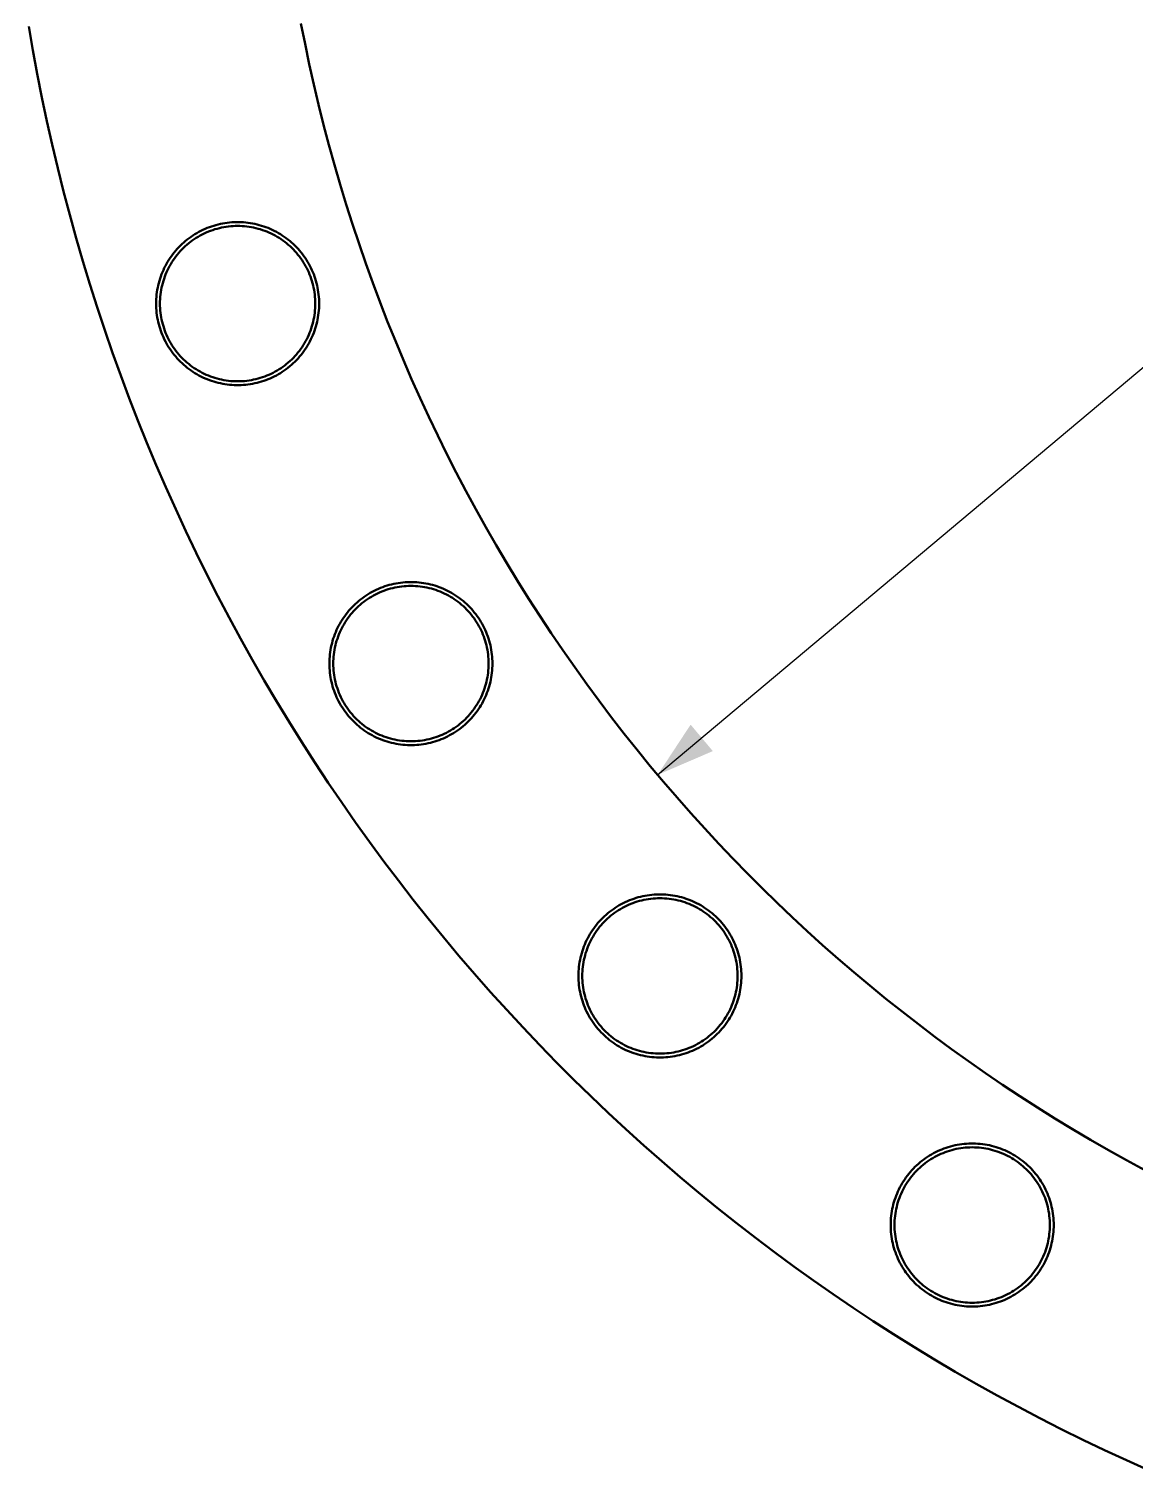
# Model space of a CAD drawing. Header units: millimetres. Extents: x 0 to 841, y 0 to 594.
# Drawn here: x 405.3 to 463, y 331.4 to 406.6 of the extents above; entities that cross this region are included whole.
import ezdxf

# ---------------------------------------------------------------- set-up
doc = ezdxf.new("R2010")
doc.units = ezdxf.units.MM
doc.layers.add('COTA', color=7, linetype='CONTINUOUS', lineweight=25)
doc.layers.add('VIS', color=7, linetype='CONTINUOUS', lineweight=50)

msp = doc.modelspace()

# ---------------------------------------------------------------- linework, layer by layer
at = {"layer": 'COTA'}
msp.add_line((438.061, 367.67), (589.738, 494.941), dxfattribs=at)
msp.add_solid([(438.061, 367.67), (440.938, 368.908), (439.78, 370.287)], dxfattribs=at)
at = {"layer": 'VIS'}
for points in [[(463.65, 331.425), (462.503, 331.939), (461.363, 332.467), (460.229, 333.009), (459.102, 333.565), (457.983, 334.136), (456.87, 334.72), (455.765, 335.319), (454.668, 335.931), (453.578, 336.557), (452.497, 337.197), (451.423, 337.85), (450.358, 338.516), (449.301, 339.196), (448.253, 339.89), (447.214, 340.596), (446.183, 341.315), (445.162, 342.048), (444.15, 342.793), (443.148, 343.55), (442.155, 344.32), (441.172, 345.103), (440.198, 345.898), (439.235, 346.705), (438.282, 347.524), (437.339, 348.355), (436.407, 349.198), (435.486, 350.052), (434.575, 350.918), (433.676, 351.796), (432.787, 352.684), (431.91, 353.584), (431.044, 354.495), (430.189, 355.416), (429.347, 356.348), (428.516, 357.291), (427.696, 358.244), (426.889, 359.207), (426.094, 360.18), (425.312, 361.163), (424.542, 362.156), (423.784, 363.159), (423.039, 364.171), (422.307, 365.192), (421.587, 366.222), (420.881, 367.262), (420.188, 368.31), (419.508, 369.367), (418.841, 370.432), (418.188, 371.505), (417.548, 372.587), (416.922, 373.677), (416.31, 374.774), (415.712, 375.879), (415.127, 376.991), (414.557, 378.111), (414, 379.238), (413.458, 380.371), (412.93, 381.512), (412.417, 382.659), (411.917, 383.812), (411.433, 384.971), (410.963, 386.137), (410.508, 387.308), (410.067, 388.485), (409.642, 389.667), (409.231, 390.855), (408.835, 392.048), (408.454, 393.245), (408.089, 394.447), (407.738, 395.654), (407.403, 396.865), (407.082, 398.08), (406.778, 399.299), (406.488, 400.522), (406.214, 401.749), (405.955, 402.978), (405.712, 404.211), (405.484, 405.447), (405.272, 406.686)], [(463.46, 347.072), (462.51, 347.587), (461.566, 348.113), (460.629, 348.652), (459.699, 349.202), (458.776, 349.764), (457.86, 350.337), (456.951, 350.922), (456.049, 351.518), (455.156, 352.125), (454.269, 352.744), (453.391, 353.374), (452.521, 354.014), (451.659, 354.666), (450.805, 355.328), (449.959, 356.001), (449.122, 356.685), (448.294, 357.379), (447.474, 358.084), (446.664, 358.798), (445.862, 359.523), (445.07, 360.258), (444.286, 361.003), (443.513, 361.757), (442.749, 362.521), (441.994, 363.295), (441.249, 364.078), (440.515, 364.871), (439.79, 365.672), (439.075, 366.483), (438.371, 367.302), (437.677, 368.131), (436.993, 368.968), (436.32, 369.813), (435.658, 370.667), (435.006, 371.529), (434.365, 372.4), (433.736, 373.278), (433.117, 374.164), (432.509, 375.058), (431.913, 375.959), (431.328, 376.868), (430.755, 377.784), (430.193, 378.707), (429.643, 379.638), (429.105, 380.575), (428.578, 381.518), (428.064, 382.469), (427.561, 383.425), (427.07, 384.388), (426.592, 385.357), (426.126, 386.332), (425.672, 387.313), (425.23, 388.299), (424.801, 389.291), (424.384, 390.288), (423.98, 391.291), (423.588, 392.298), (423.21, 393.31), (422.843, 394.327), (422.49, 395.348), (422.15, 396.374), (421.822, 397.404), (421.508, 398.438), (421.206, 399.475), (420.918, 400.517), (420.643, 401.562), (420.38, 402.61), (420.131, 403.662), (419.896, 404.717), (419.673, 405.774), (419.464, 406.834)], [(463.46, 347.072), (462.51, 347.587), (461.566, 348.113), (460.629, 348.652), (459.699, 349.202), (458.776, 349.764), (457.86, 350.337), (456.951, 350.922), (456.049, 351.518), (455.156, 352.125), (454.269, 352.744), (453.391, 353.374), (452.521, 354.014), (451.659, 354.666), (450.805, 355.328), (449.959, 356.001), (449.122, 356.685), (448.294, 357.379), (447.474, 358.084), (446.664, 358.798), (445.862, 359.523), (445.07, 360.258), (444.286, 361.003), (443.513, 361.757), (442.749, 362.521), (441.994, 363.295), (441.249, 364.078), (440.515, 364.871), (439.79, 365.672), (439.075, 366.483), (438.371, 367.302), (437.677, 368.131), (436.993, 368.968), (436.32, 369.813), (435.658, 370.667), (435.006, 371.529), (434.365, 372.4), (433.736, 373.278), (433.117, 374.164), (432.509, 375.058), (431.913, 375.959), (431.328, 376.868), (430.755, 377.784), (430.193, 378.707), (429.643, 379.638), (429.105, 380.575), (428.578, 381.518), (428.064, 382.469), (427.561, 383.425), (427.07, 384.388), (426.592, 385.357), (426.126, 386.332), (425.672, 387.313), (425.23, 388.299), (424.801, 389.291), (424.384, 390.288), (423.98, 391.291), (423.588, 392.298), (423.21, 393.31), (422.843, 394.327), (422.49, 395.348), (422.15, 396.374), (421.822, 397.404), (421.508, 398.438), (421.206, 399.475), (420.918, 400.517), (420.643, 401.562), (420.38, 402.61), (420.131, 403.662), (419.896, 404.717), (419.673, 405.774), (419.464, 406.834)], [(420.41, 392.233), (420.408, 392.354), (420.403, 392.474), (420.394, 392.594), (420.382, 392.713), (420.367, 392.833), (420.348, 392.952), (420.326, 393.07), (420.301, 393.187), (420.272, 393.304), (420.24, 393.42), (420.205, 393.535), (420.167, 393.649), (420.125, 393.762), (420.08, 393.874), (420.032, 393.984), (419.981, 394.093), (419.927, 394.2), (419.87, 394.306), (419.81, 394.41), (419.747, 394.513), (419.681, 394.613), (419.612, 394.712), (419.54, 394.809), (419.466, 394.903), (419.389, 394.996), (419.31, 395.086), (419.228, 395.174), (419.143, 395.26), (419.057, 395.343), (418.967, 395.424), (418.876, 395.502), (418.782, 395.577), (418.687, 395.65), (418.589, 395.72), (418.489, 395.788), (418.388, 395.852), (418.285, 395.914), (418.18, 395.973), (418.073, 396.028), (417.965, 396.081), (417.855, 396.13), (417.744, 396.177), (417.632, 396.22), (417.519, 396.26), (417.404, 396.297), (417.289, 396.331), (417.172, 396.361), (417.055, 396.388), (416.937, 396.412), (416.818, 396.432), (416.699, 396.449), (416.58, 396.462), (416.46, 396.473), (416.34, 396.479), (416.22, 396.483), (416.099, 396.483), (415.979, 396.479), (415.859, 396.473), (415.739, 396.462), (415.62, 396.449), (415.501, 396.432), (415.382, 396.412), (415.264, 396.388), (415.147, 396.361), (415.031, 396.331), (414.915, 396.297), (414.801, 396.26), (414.687, 396.22), (414.575, 396.177), (414.464, 396.13), (414.354, 396.081), (414.246, 396.028), (414.14, 395.973), (414.035, 395.914), (413.931, 395.852), (413.83, 395.788), (413.73, 395.72), (413.632, 395.65), (413.537, 395.577), (413.443, 395.502), (413.352, 395.424), (413.263, 395.343), (413.176, 395.26), (413.091, 395.174), (413.009, 395.086), (412.93, 394.996), (412.853, 394.903), (412.779, 394.809), (412.707, 394.712), (412.638, 394.613), (412.572, 394.513), (412.509, 394.41), (412.449, 394.306), (412.392, 394.2), (412.338, 394.093), (412.287, 393.984), (412.239, 393.874), (412.194, 393.762), (412.152, 393.649), (412.114, 393.535), (412.079, 393.42), (412.047, 393.304), (412.018, 393.187), (411.993, 393.07), (411.971, 392.952), (411.952, 392.833), (411.937, 392.713), (411.925, 392.594), (411.916, 392.474), (411.911, 392.354), (411.91, 392.233), (411.911, 392.113), (411.916, 391.993), (411.925, 391.873), (411.937, 391.753), (411.952, 391.634), (411.971, 391.515), (411.993, 391.397), (412.018, 391.279), (412.047, 391.162), (412.079, 391.046), (412.114, 390.931), (412.152, 390.817), (412.194, 390.705), (412.239, 390.593), (412.287, 390.483), (412.338, 390.374), (412.392, 390.266), (412.449, 390.161), (412.509, 390.056), (412.572, 389.954), (412.638, 389.853), (412.707, 389.755), (412.779, 389.658), (412.853, 389.563), (412.93, 389.471), (413.009, 389.381), (413.091, 389.293), (413.176, 389.207), (413.263, 389.124), (413.352, 389.043), (413.443, 388.965), (413.537, 388.889), (413.632, 388.816), (413.73, 388.746), (413.83, 388.679), (413.931, 388.614), (414.035, 388.553), (414.14, 388.494), (414.246, 388.438), (414.354, 388.386), (414.464, 388.336), (414.575, 388.29), (414.687, 388.247), (414.801, 388.206), (414.915, 388.17), (415.031, 388.136), (415.147, 388.106), (415.264, 388.079), (415.382, 388.055), (415.501, 388.035), (415.62, 388.018), (415.739, 388.004), (415.859, 387.994), (415.979, 387.987), (416.099, 387.984), (416.22, 387.984), (416.34, 387.987), (416.46, 387.994), (416.58, 388.004), (416.699, 388.018), (416.818, 388.035), (416.937, 388.055), (417.055, 388.079), (417.172, 388.106), (417.289, 388.136), (417.404, 388.17), (417.519, 388.206), (417.632, 388.247), (417.744, 388.29), (417.855, 388.336), (417.965, 388.386), (418.073, 388.438), (418.18, 388.494), (418.285, 388.553), (418.388, 388.614), (418.489, 388.679), (418.589, 388.746), (418.687, 388.816), (418.782, 388.889), (418.876, 388.965), (418.967, 389.043), (419.057, 389.124), (419.143, 389.207), (419.228, 389.293), (419.31, 389.381), (419.389, 389.471), (419.466, 389.563), (419.54, 389.658), (419.612, 389.755), (419.681, 389.853), (419.747, 389.954), (419.81, 390.056), (419.87, 390.161), (419.927, 390.266), (419.981, 390.374), (420.032, 390.483), (420.08, 390.593), (420.125, 390.705), (420.167, 390.817), (420.205, 390.931), (420.24, 391.046), (420.272, 391.162), (420.301, 391.279), (420.326, 391.397), (420.348, 391.515), (420.367, 391.634), (420.382, 391.753), (420.394, 391.873), (420.403, 391.993), (420.408, 392.113), (420.41, 392.233)], [(420.21, 392.233), (420.208, 392.113), (420.202, 391.993), (420.194, 391.874), (420.181, 391.754), (420.165, 391.635), (420.146, 391.517), (420.123, 391.399), (420.096, 391.282), (420.066, 391.166), (420.033, 391.05), (419.996, 390.936), (419.956, 390.823), (419.913, 390.711), (419.866, 390.601), (419.816, 390.492), (419.763, 390.384), (419.706, 390.278), (419.647, 390.174), (419.584, 390.071), (419.519, 389.971), (419.45, 389.872), (419.379, 389.776), (419.304, 389.681), (419.227, 389.589), (419.148, 389.5), (419.065, 389.412), (418.981, 389.327), (418.893, 389.245), (418.803, 389.165), (418.711, 389.088), (418.617, 389.014), (418.521, 388.943), (418.422, 388.874), (418.322, 388.809), (418.219, 388.746), (418.115, 388.687), (418.009, 388.63), (417.901, 388.577), (417.792, 388.527), (417.682, 388.48), (417.57, 388.437), (417.457, 388.397), (417.342, 388.36), (417.227, 388.327), (417.111, 388.297), (416.994, 388.27), (416.876, 388.247), (416.757, 388.228), (416.639, 388.212), (416.519, 388.199), (416.399, 388.19), (416.28, 388.185), (416.16, 388.183), (416.04, 388.185), (415.92, 388.19), (415.8, 388.199), (415.681, 388.212), (415.562, 388.228), (415.443, 388.247), (415.325, 388.27), (415.208, 388.297), (415.092, 388.327), (414.977, 388.36), (414.862, 388.397), (414.749, 388.437), (414.637, 388.48), (414.527, 388.527), (414.418, 388.577), (414.31, 388.63), (414.204, 388.687), (414.1, 388.746), (413.998, 388.809), (413.897, 388.874), (413.798, 388.943), (413.702, 389.014), (413.608, 389.088), (413.516, 389.165), (413.426, 389.245), (413.338, 389.327), (413.254, 389.412), (413.171, 389.5), (413.092, 389.589), (413.015, 389.681), (412.94, 389.776), (412.869, 389.872), (412.8, 389.971), (412.735, 390.071), (412.672, 390.174), (412.613, 390.278), (412.556, 390.384), (412.503, 390.492), (412.453, 390.601), (412.406, 390.711), (412.363, 390.823), (412.323, 390.936), (412.286, 391.05), (412.253, 391.166), (412.223, 391.282), (412.196, 391.399), (412.173, 391.517), (412.154, 391.635), (412.138, 391.754), (412.126, 391.874), (412.117, 391.993), (412.111, 392.113), (412.11, 392.233), (412.111, 392.353), (412.117, 392.473), (412.126, 392.593), (412.138, 392.712), (412.154, 392.831), (412.173, 392.95), (412.196, 393.068), (412.223, 393.185), (412.253, 393.301), (412.286, 393.416), (412.323, 393.53), (412.363, 393.644), (412.406, 393.755), (412.453, 393.866), (412.503, 393.975), (412.556, 394.083), (412.613, 394.189), (412.672, 394.293), (412.735, 394.395), (412.8, 394.496), (412.869, 394.594), (412.94, 394.691), (413.015, 394.785), (413.092, 394.877), (413.171, 394.967), (413.254, 395.054), (413.338, 395.139), (413.426, 395.222), (413.516, 395.301), (413.608, 395.378), (413.702, 395.452), (413.798, 395.524), (413.897, 395.592), (413.998, 395.658), (414.1, 395.721), (414.204, 395.78), (414.31, 395.836), (414.418, 395.89), (414.527, 395.94), (414.637, 395.986), (414.749, 396.03), (414.862, 396.07), (414.977, 396.107), (415.092, 396.14), (415.208, 396.17), (415.325, 396.196), (415.443, 396.219), (415.562, 396.239), (415.681, 396.255), (415.8, 396.267), (415.92, 396.276), (416.04, 396.282), (416.16, 396.283), (416.28, 396.282), (416.399, 396.276), (416.519, 396.267), (416.639, 396.255), (416.757, 396.239), (416.876, 396.219), (416.994, 396.196), (417.111, 396.17), (417.227, 396.14), (417.342, 396.107), (417.457, 396.07), (417.57, 396.03), (417.682, 395.986), (417.792, 395.94), (417.901, 395.89), (418.009, 395.836), (418.115, 395.78), (418.219, 395.721), (418.322, 395.658), (418.422, 395.592), (418.521, 395.524), (418.617, 395.452), (418.711, 395.378), (418.803, 395.301), (418.893, 395.222), (418.981, 395.139), (419.065, 395.054), (419.148, 394.967), (419.227, 394.877), (419.304, 394.785), (419.379, 394.691), (419.45, 394.594), (419.519, 394.496), (419.584, 394.395), (419.647, 394.293), (419.706, 394.189), (419.763, 394.083), (419.816, 393.975), (419.866, 393.866), (419.913, 393.755), (419.956, 393.644), (419.996, 393.53), (420.033, 393.416), (420.066, 393.301), (420.096, 393.185), (420.123, 393.068), (420.146, 392.95), (420.165, 392.831), (420.181, 392.712), (420.194, 392.593), (420.202, 392.473), (420.208, 392.353), (420.21, 392.233)], [(429.445, 373.47), (429.444, 373.591), (429.439, 373.711), (429.43, 373.831), (429.418, 373.95), (429.403, 374.07), (429.384, 374.189), (429.362, 374.307), (429.337, 374.424), (429.308, 374.541), (429.276, 374.657), (429.241, 374.772), (429.203, 374.886), (429.161, 374.999), (429.116, 375.111), (429.068, 375.221), (429.017, 375.33), (428.963, 375.437), (428.906, 375.543), (428.845, 375.647), (428.782, 375.75), (428.716, 375.85), (428.648, 375.949), (428.576, 376.046), (428.502, 376.14), (428.425, 376.233), (428.346, 376.323), (428.264, 376.411), (428.179, 376.497), (428.092, 376.58), (428.003, 376.661), (427.912, 376.739), (427.818, 376.814), (427.723, 376.887), (427.625, 376.957), (427.525, 377.025), (427.424, 377.089), (427.32, 377.151), (427.215, 377.21), (427.109, 377.265), (427.001, 377.318), (426.891, 377.367), (426.78, 377.414), (426.668, 377.457), (426.554, 377.497), (426.44, 377.534), (426.324, 377.568), (426.208, 377.598), (426.091, 377.625), (425.973, 377.649), (425.854, 377.669), (425.735, 377.686), (425.616, 377.699), (425.496, 377.71), (425.376, 377.716), (425.255, 377.72), (425.135, 377.72), (425.015, 377.716), (424.895, 377.71), (424.775, 377.699), (424.656, 377.686), (424.536, 377.669), (424.418, 377.649), (424.3, 377.625), (424.183, 377.598), (424.066, 377.568), (423.951, 377.534), (423.836, 377.497), (423.723, 377.457), (423.611, 377.414), (423.5, 377.367), (423.39, 377.318), (423.282, 377.265), (423.175, 377.21), (423.07, 377.151), (422.967, 377.089), (422.866, 377.025), (422.766, 376.957), (422.668, 376.887), (422.572, 376.814), (422.479, 376.739), (422.387, 376.661), (422.298, 376.58), (422.211, 376.497), (422.127, 376.411), (422.045, 376.323), (421.966, 376.233), (421.889, 376.14), (421.814, 376.046), (421.743, 375.949), (421.674, 375.85), (421.608, 375.75), (421.545, 375.647), (421.485, 375.543), (421.428, 375.437), (421.374, 375.33), (421.323, 375.221), (421.275, 375.111), (421.23, 374.999), (421.188, 374.886), (421.15, 374.772), (421.114, 374.657), (421.082, 374.541), (421.054, 374.424), (421.028, 374.307), (421.006, 374.189), (420.988, 374.07), (420.973, 373.95), (420.961, 373.831), (420.952, 373.711), (420.947, 373.591), (420.945, 373.47), (420.947, 373.35), (420.952, 373.23), (420.961, 373.11), (420.973, 372.99), (420.988, 372.871), (421.006, 372.752), (421.028, 372.634), (421.054, 372.516), (421.082, 372.399), (421.114, 372.283), (421.15, 372.168), (421.188, 372.054), (421.23, 371.942), (421.275, 371.83), (421.323, 371.72), (421.374, 371.611), (421.428, 371.503), (421.485, 371.398), (421.545, 371.293), (421.608, 371.191), (421.674, 371.09), (421.743, 370.992), (421.814, 370.895), (421.889, 370.8), (421.966, 370.708), (422.045, 370.618), (422.127, 370.53), (422.211, 370.444), (422.298, 370.361), (422.387, 370.28), (422.479, 370.202), (422.572, 370.126), (422.668, 370.053), (422.766, 369.983), (422.866, 369.916), (422.967, 369.851), (423.07, 369.79), (423.175, 369.731), (423.282, 369.675), (423.39, 369.623), (423.5, 369.573), (423.611, 369.527), (423.723, 369.483), (423.836, 369.443), (423.951, 369.407), (424.066, 369.373), (424.183, 369.343), (424.3, 369.316), (424.418, 369.292), (424.536, 369.272), (424.656, 369.255), (424.775, 369.241), (424.895, 369.231), (425.015, 369.224), (425.135, 369.221), (425.255, 369.221), (425.376, 369.224), (425.496, 369.231), (425.616, 369.241), (425.735, 369.255), (425.854, 369.272), (425.973, 369.292), (426.091, 369.316), (426.208, 369.343), (426.324, 369.373), (426.44, 369.407), (426.554, 369.443), (426.668, 369.483), (426.78, 369.527), (426.891, 369.573), (427.001, 369.623), (427.109, 369.675), (427.215, 369.731), (427.32, 369.79), (427.424, 369.851), (427.525, 369.916), (427.625, 369.983), (427.723, 370.053), (427.818, 370.126), (427.912, 370.202), (428.003, 370.28), (428.092, 370.361), (428.179, 370.444), (428.264, 370.53), (428.346, 370.618), (428.425, 370.708), (428.502, 370.8), (428.576, 370.895), (428.648, 370.992), (428.716, 371.09), (428.782, 371.191), (428.845, 371.293), (428.906, 371.398), (428.963, 371.503), (429.017, 371.611), (429.068, 371.72), (429.116, 371.83), (429.161, 371.942), (429.203, 372.054), (429.241, 372.168), (429.276, 372.283), (429.308, 372.399), (429.337, 372.516), (429.362, 372.634), (429.384, 372.752), (429.403, 372.871), (429.418, 372.99), (429.43, 373.11), (429.439, 373.23), (429.444, 373.35), (429.445, 373.47)], [(429.245, 373.47), (429.244, 373.35), (429.238, 373.23), (429.229, 373.111), (429.217, 372.991), (429.201, 372.872), (429.181, 372.754), (429.158, 372.636), (429.132, 372.519), (429.102, 372.403), (429.069, 372.287), (429.032, 372.173), (428.992, 372.06), (428.948, 371.948), (428.902, 371.838), (428.852, 371.728), (428.798, 371.621), (428.742, 371.515), (428.683, 371.411), (428.62, 371.308), (428.554, 371.208), (428.486, 371.109), (428.414, 371.013), (428.34, 370.918), (428.263, 370.826), (428.184, 370.737), (428.101, 370.649), (428.016, 370.564), (427.929, 370.482), (427.839, 370.402), (427.747, 370.325), (427.653, 370.251), (427.556, 370.18), (427.458, 370.111), (427.357, 370.046), (427.255, 369.983), (427.151, 369.924), (427.045, 369.867), (426.937, 369.814), (426.828, 369.764), (426.717, 369.717), (426.606, 369.674), (426.492, 369.634), (426.378, 369.597), (426.263, 369.563), (426.147, 369.534), (426.03, 369.507), (425.912, 369.484), (425.793, 369.465), (425.674, 369.449), (425.555, 369.436), (425.435, 369.427), (425.315, 369.422), (425.195, 369.42), (425.075, 369.422), (424.955, 369.427), (424.836, 369.436), (424.716, 369.449), (424.597, 369.465), (424.479, 369.484), (424.361, 369.507), (424.244, 369.534), (424.128, 369.563), (424.013, 369.597), (423.898, 369.634), (423.785, 369.674), (423.673, 369.717), (423.563, 369.764), (423.454, 369.814), (423.346, 369.867), (423.24, 369.924), (423.136, 369.983), (423.033, 370.046), (422.933, 370.111), (422.834, 370.18), (422.738, 370.251), (422.643, 370.325), (422.551, 370.402), (422.462, 370.482), (422.374, 370.564), (422.289, 370.649), (422.207, 370.737), (422.127, 370.826), (422.05, 370.918), (421.976, 371.013), (421.905, 371.109), (421.836, 371.208), (421.771, 371.308), (421.708, 371.411), (421.649, 371.515), (421.592, 371.621), (421.539, 371.728), (421.489, 371.838), (421.442, 371.948), (421.399, 372.06), (421.359, 372.173), (421.322, 372.287), (421.289, 372.403), (421.259, 372.519), (421.232, 372.636), (421.209, 372.754), (421.19, 372.872), (421.174, 372.991), (421.161, 373.111), (421.152, 373.23), (421.147, 373.35), (421.145, 373.47), (421.147, 373.59), (421.152, 373.71), (421.161, 373.83), (421.174, 373.949), (421.19, 374.068), (421.209, 374.187), (421.232, 374.304), (421.259, 374.422), (421.289, 374.538), (421.322, 374.653), (421.359, 374.767), (421.399, 374.88), (421.442, 374.992), (421.489, 375.103), (421.539, 375.212), (421.592, 375.32), (421.649, 375.426), (421.708, 375.53), (421.771, 375.632), (421.836, 375.733), (421.905, 375.831), (421.976, 375.928), (422.05, 376.022), (422.127, 376.114), (422.207, 376.204), (422.289, 376.291), (422.374, 376.376), (422.462, 376.458), (422.551, 376.538), (422.643, 376.615), (422.738, 376.689), (422.834, 376.761), (422.933, 376.829), (423.033, 376.895), (423.136, 376.957), (423.24, 377.017), (423.346, 377.073), (423.454, 377.127), (423.563, 377.177), (423.673, 377.223), (423.785, 377.267), (423.898, 377.307), (424.013, 377.344), (424.128, 377.377), (424.244, 377.407), (424.361, 377.433), (424.479, 377.456), (424.597, 377.476), (424.716, 377.492), (424.836, 377.504), (424.955, 377.513), (425.075, 377.518), (425.195, 377.52), (425.315, 377.518), (425.435, 377.513), (425.555, 377.504), (425.674, 377.492), (425.793, 377.476), (425.912, 377.456), (426.03, 377.433), (426.147, 377.407), (426.263, 377.377), (426.378, 377.344), (426.492, 377.307), (426.606, 377.267), (426.717, 377.223), (426.828, 377.177), (426.937, 377.127), (427.045, 377.073), (427.151, 377.017), (427.255, 376.957), (427.357, 376.895), (427.458, 376.829), (427.556, 376.761), (427.653, 376.689), (427.747, 376.615), (427.839, 376.538), (427.929, 376.458), (428.016, 376.376), (428.101, 376.291), (428.184, 376.204), (428.263, 376.114), (428.34, 376.022), (428.414, 375.928), (428.486, 375.831), (428.554, 375.733), (428.62, 375.632), (428.683, 375.53), (428.742, 375.426), (428.798, 375.32), (428.852, 375.212), (428.902, 375.103), (428.948, 374.992), (428.992, 374.88), (429.032, 374.767), (429.069, 374.653), (429.102, 374.538), (429.132, 374.422), (429.158, 374.304), (429.181, 374.187), (429.201, 374.068), (429.217, 373.949), (429.229, 373.83), (429.238, 373.71), (429.244, 373.59), (429.245, 373.47)], [(442.43, 357.188), (442.428, 357.309), (442.423, 357.429), (442.414, 357.549), (442.403, 357.668), (442.387, 357.788), (442.369, 357.907), (442.347, 358.025), (442.321, 358.142), (442.293, 358.259), (442.261, 358.375), (442.225, 358.49), (442.187, 358.604), (442.145, 358.717), (442.1, 358.829), (442.052, 358.939), (442.001, 359.048), (441.947, 359.155), (441.89, 359.261), (441.83, 359.365), (441.767, 359.468), (441.701, 359.568), (441.632, 359.667), (441.561, 359.764), (441.486, 359.858), (441.41, 359.951), (441.33, 360.041), (441.248, 360.129), (441.164, 360.215), (441.077, 360.298), (440.988, 360.379), (440.896, 360.457), (440.803, 360.532), (440.707, 360.605), (440.609, 360.675), (440.51, 360.743), (440.408, 360.807), (440.305, 360.869), (440.2, 360.928), (440.093, 360.983), (439.985, 361.036), (439.875, 361.085), (439.764, 361.132), (439.652, 361.175), (439.539, 361.215), (439.424, 361.252), (439.309, 361.286), (439.192, 361.316), (439.075, 361.343), (438.957, 361.367), (438.839, 361.387), (438.72, 361.404), (438.6, 361.417), (438.48, 361.428), (438.36, 361.434), (438.24, 361.438), (438.12, 361.438), (437.999, 361.434), (437.879, 361.428), (437.759, 361.417), (437.64, 361.404), (437.521, 361.387), (437.402, 361.367), (437.284, 361.343), (437.167, 361.316), (437.051, 361.286), (436.935, 361.252), (436.821, 361.215), (436.707, 361.175), (436.595, 361.132), (436.484, 361.085), (436.375, 361.036), (436.266, 360.983), (436.16, 360.928), (436.055, 360.869), (435.951, 360.807), (435.85, 360.743), (435.75, 360.675), (435.653, 360.605), (435.557, 360.532), (435.463, 360.457), (435.372, 360.379), (435.283, 360.298), (435.196, 360.215), (435.111, 360.129), (435.029, 360.041), (434.95, 359.951), (434.873, 359.858), (434.799, 359.764), (434.727, 359.667), (434.659, 359.568), (434.593, 359.468), (434.53, 359.365), (434.469, 359.261), (434.412, 359.155), (434.358, 359.048), (434.307, 358.939), (434.259, 358.829), (434.214, 358.717), (434.173, 358.604), (434.134, 358.49), (434.099, 358.375), (434.067, 358.259), (434.038, 358.142), (434.013, 358.025), (433.991, 357.907), (433.972, 357.788), (433.957, 357.668), (433.945, 357.549), (433.937, 357.429), (433.931, 357.309), (433.93, 357.188), (433.931, 357.068), (433.937, 356.948), (433.945, 356.828), (433.957, 356.708), (433.972, 356.589), (433.991, 356.47), (434.013, 356.352), (434.038, 356.234), (434.067, 356.117), (434.099, 356.001), (434.134, 355.886), (434.173, 355.772), (434.214, 355.66), (434.259, 355.548), (434.307, 355.438), (434.358, 355.329), (434.412, 355.221), (434.469, 355.116), (434.53, 355.011), (434.593, 354.909), (434.659, 354.808), (434.727, 354.71), (434.799, 354.613), (434.873, 354.518), (434.95, 354.426), (435.029, 354.336), (435.111, 354.248), (435.196, 354.162), (435.283, 354.079), (435.372, 353.998), (435.463, 353.92), (435.557, 353.844), (435.653, 353.771), (435.75, 353.701), (435.85, 353.634), (435.951, 353.569), (436.055, 353.508), (436.16, 353.449), (436.266, 353.393), (436.375, 353.341), (436.484, 353.291), (436.595, 353.245), (436.707, 353.202), (436.821, 353.161), (436.935, 353.125), (437.051, 353.091), (437.167, 353.061), (437.284, 353.034), (437.402, 353.01), (437.521, 352.99), (437.64, 352.973), (437.759, 352.959), (437.879, 352.949), (437.999, 352.942), (438.12, 352.939), (438.24, 352.939), (438.36, 352.942), (438.48, 352.949), (438.6, 352.959), (438.72, 352.973), (438.839, 352.99), (438.957, 353.01), (439.075, 353.034), (439.192, 353.061), (439.309, 353.091), (439.424, 353.125), (439.539, 353.161), (439.652, 353.202), (439.764, 353.245), (439.875, 353.291), (439.985, 353.341), (440.093, 353.393), (440.2, 353.449), (440.305, 353.508), (440.408, 353.569), (440.51, 353.634), (440.609, 353.701), (440.707, 353.771), (440.803, 353.844), (440.896, 353.92), (440.988, 353.998), (441.077, 354.079), (441.164, 354.162), (441.248, 354.248), (441.33, 354.336), (441.41, 354.426), (441.486, 354.518), (441.561, 354.613), (441.632, 354.71), (441.701, 354.808), (441.767, 354.909), (441.83, 355.011), (441.89, 355.116), (441.947, 355.221), (442.001, 355.329), (442.052, 355.438), (442.1, 355.548), (442.145, 355.66), (442.187, 355.772), (442.225, 355.886), (442.261, 356.001), (442.293, 356.117), (442.321, 356.234), (442.347, 356.352), (442.369, 356.47), (442.387, 356.589), (442.403, 356.708), (442.414, 356.828), (442.423, 356.948), (442.428, 357.068), (442.43, 357.188)], [(442.23, 357.188), (442.228, 357.068), (442.223, 356.948), (442.214, 356.829), (442.201, 356.709), (442.185, 356.59), (442.166, 356.472), (442.143, 356.354), (442.116, 356.237), (442.087, 356.121), (442.053, 356.005), (442.016, 355.891), (441.976, 355.778), (441.933, 355.666), (441.886, 355.556), (441.836, 355.447), (441.783, 355.339), (441.726, 355.233), (441.667, 355.129), (441.604, 355.026), (441.539, 354.926), (441.47, 354.827), (441.399, 354.731), (441.325, 354.636), (441.248, 354.544), (441.168, 354.455), (441.086, 354.367), (441.001, 354.282), (440.913, 354.2), (440.824, 354.12), (440.732, 354.043), (440.637, 353.969), (440.541, 353.898), (440.442, 353.829), (440.342, 353.764), (440.239, 353.701), (440.135, 353.642), (440.029, 353.585), (439.922, 353.532), (439.812, 353.482), (439.702, 353.435), (439.59, 353.392), (439.477, 353.352), (439.363, 353.315), (439.247, 353.282), (439.131, 353.252), (439.014, 353.225), (438.896, 353.202), (438.778, 353.183), (438.659, 353.167), (438.539, 353.154), (438.42, 353.145), (438.3, 353.14), (438.18, 353.138), (438.06, 353.14), (437.94, 353.145), (437.82, 353.154), (437.701, 353.167), (437.582, 353.183), (437.463, 353.202), (437.346, 353.225), (437.228, 353.252), (437.112, 353.282), (436.997, 353.315), (436.883, 353.352), (436.77, 353.392), (436.658, 353.435), (436.547, 353.482), (436.438, 353.532), (436.33, 353.585), (436.224, 353.642), (436.12, 353.701), (436.018, 353.764), (435.917, 353.829), (435.819, 353.898), (435.722, 353.969), (435.628, 354.043), (435.536, 354.12), (435.446, 354.2), (435.359, 354.282), (435.274, 354.367), (435.192, 354.455), (435.112, 354.544), (435.035, 354.636), (434.961, 354.731), (434.889, 354.827), (434.821, 354.926), (434.755, 355.026), (434.693, 355.129), (434.633, 355.233), (434.577, 355.339), (434.523, 355.447), (434.473, 355.556), (434.427, 355.666), (434.383, 355.778), (434.343, 355.891), (434.306, 356.005), (434.273, 356.121), (434.243, 356.237), (434.217, 356.354), (434.194, 356.472), (434.174, 356.59), (434.158, 356.709), (434.146, 356.829), (434.137, 356.948), (434.132, 357.068), (434.13, 357.188), (434.132, 357.308), (434.137, 357.428), (434.146, 357.548), (434.158, 357.667), (434.174, 357.786), (434.194, 357.905), (434.217, 358.023), (434.243, 358.14), (434.273, 358.256), (434.306, 358.371), (434.343, 358.485), (434.383, 358.599), (434.427, 358.71), (434.473, 358.821), (434.523, 358.93), (434.577, 359.038), (434.633, 359.144), (434.693, 359.248), (434.755, 359.35), (434.821, 359.451), (434.889, 359.549), (434.961, 359.646), (435.035, 359.74), (435.112, 359.832), (435.192, 359.922), (435.274, 360.009), (435.359, 360.094), (435.446, 360.177), (435.536, 360.256), (435.628, 360.333), (435.722, 360.407), (435.819, 360.479), (435.917, 360.547), (436.018, 360.613), (436.12, 360.676), (436.224, 360.735), (436.33, 360.791), (436.438, 360.845), (436.547, 360.895), (436.658, 360.941), (436.77, 360.985), (436.883, 361.025), (436.997, 361.062), (437.112, 361.095), (437.228, 361.125), (437.346, 361.151), (437.463, 361.174), (437.582, 361.194), (437.701, 361.21), (437.82, 361.222), (437.94, 361.231), (438.06, 361.237), (438.18, 361.238), (438.3, 361.237), (438.42, 361.231), (438.539, 361.222), (438.659, 361.21), (438.778, 361.194), (438.896, 361.174), (439.014, 361.151), (439.131, 361.125), (439.247, 361.095), (439.363, 361.062), (439.477, 361.025), (439.59, 360.985), (439.702, 360.941), (439.812, 360.895), (439.922, 360.845), (440.029, 360.791), (440.135, 360.735), (440.239, 360.676), (440.342, 360.613), (440.442, 360.547), (440.541, 360.479), (440.637, 360.407), (440.732, 360.333), (440.824, 360.256), (440.913, 360.177), (441.001, 360.094), (441.086, 360.009), (441.168, 359.922), (441.248, 359.832), (441.325, 359.74), (441.399, 359.646), (441.47, 359.549), (441.539, 359.451), (441.604, 359.35), (441.667, 359.248), (441.726, 359.144), (441.783, 359.038), (441.836, 358.93), (441.886, 358.821), (441.933, 358.71), (441.976, 358.599), (442.016, 358.485), (442.053, 358.371), (442.087, 358.256), (442.116, 358.14), (442.143, 358.023), (442.166, 357.905), (442.185, 357.786), (442.201, 357.667), (442.214, 357.548), (442.223, 357.428), (442.228, 357.308), (442.23, 357.188)], [(458.712, 344.204), (458.71, 344.324), (458.705, 344.444), (458.696, 344.564), (458.684, 344.684), (458.669, 344.803), (458.651, 344.922), (458.629, 345.04), (458.603, 345.158), (458.575, 345.275), (458.543, 345.391), (458.507, 345.506), (458.469, 345.62), (458.427, 345.733), (458.382, 345.844), (458.334, 345.954), (458.283, 346.063), (458.229, 346.171), (458.172, 346.277), (458.112, 346.381), (458.049, 346.483), (457.983, 346.584), (457.914, 346.682), (457.843, 346.779), (457.768, 346.874), (457.691, 346.966), (457.612, 347.057), (457.53, 347.145), (457.446, 347.23), (457.359, 347.314), (457.27, 347.394), (457.178, 347.472), (457.085, 347.548), (456.989, 347.621), (456.891, 347.691), (456.792, 347.758), (456.69, 347.823), (456.587, 347.885), (456.482, 347.943), (456.375, 347.999), (456.267, 348.051), (456.157, 348.101), (456.046, 348.147), (455.934, 348.191), (455.821, 348.231), (455.706, 348.268), (455.591, 348.301), (455.474, 348.332), (455.357, 348.359), (455.239, 348.382), (455.121, 348.403), (455.002, 348.419), (454.882, 348.433), (454.762, 348.443), (454.642, 348.45), (454.522, 348.453), (454.402, 348.453), (454.281, 348.45), (454.161, 348.443), (454.041, 348.433), (453.922, 348.419), (453.803, 348.403), (453.684, 348.382), (453.566, 348.359), (453.449, 348.332), (453.333, 348.301), (453.217, 348.268), (453.103, 348.231), (452.989, 348.191), (452.877, 348.147), (452.766, 348.101), (452.656, 348.051), (452.548, 347.999), (452.442, 347.943), (452.337, 347.885), (452.233, 347.823), (452.132, 347.758), (452.032, 347.691), (451.935, 347.621), (451.839, 347.548), (451.745, 347.472), (451.654, 347.394), (451.565, 347.314), (451.478, 347.23), (451.393, 347.145), (451.311, 347.057), (451.232, 346.966), (451.155, 346.874), (451.081, 346.779), (451.009, 346.682), (450.941, 346.584), (450.875, 346.483), (450.812, 346.381), (450.751, 346.277), (450.694, 346.171), (450.64, 346.063), (450.589, 345.954), (450.541, 345.844), (450.496, 345.733), (450.454, 345.62), (450.416, 345.506), (450.381, 345.391), (450.349, 345.275), (450.32, 345.158), (450.295, 345.04), (450.273, 344.922), (450.254, 344.803), (450.239, 344.684), (450.227, 344.564), (450.219, 344.444), (450.213, 344.324), (450.212, 344.204), (450.213, 344.084), (450.219, 343.963), (450.227, 343.843), (450.239, 343.724), (450.254, 343.604), (450.273, 343.486), (450.295, 343.367), (450.32, 343.25), (450.349, 343.133), (450.381, 343.017), (450.416, 342.902), (450.454, 342.788), (450.496, 342.675), (450.541, 342.564), (450.589, 342.453), (450.64, 342.344), (450.694, 342.237), (450.751, 342.131), (450.812, 342.027), (450.875, 341.925), (450.941, 341.824), (451.009, 341.725), (451.081, 341.629), (451.155, 341.534), (451.232, 341.441), (451.311, 341.351), (451.393, 341.263), (451.478, 341.178), (451.565, 341.094), (451.654, 341.014), (451.745, 340.935), (451.839, 340.86), (451.935, 340.787), (452.032, 340.717), (452.132, 340.649), (452.233, 340.585), (452.337, 340.523), (452.442, 340.465), (452.548, 340.409), (452.656, 340.356), (452.766, 340.307), (452.877, 340.26), (452.989, 340.217), (453.103, 340.177), (453.217, 340.14), (453.333, 340.107), (453.449, 340.076), (453.566, 340.049), (453.684, 340.026), (453.803, 340.005), (453.922, 339.988), (454.041, 339.975), (454.161, 339.965), (454.281, 339.958), (454.402, 339.954), (454.522, 339.954), (454.642, 339.958), (454.762, 339.965), (454.882, 339.975), (455.002, 339.988), (455.121, 340.005), (455.239, 340.026), (455.357, 340.049), (455.474, 340.076), (455.591, 340.107), (455.706, 340.14), (455.821, 340.177), (455.934, 340.217), (456.046, 340.26), (456.157, 340.307), (456.267, 340.356), (456.375, 340.409), (456.482, 340.465), (456.587, 340.523), (456.69, 340.585), (456.792, 340.649), (456.891, 340.717), (456.989, 340.787), (457.085, 340.86), (457.178, 340.935), (457.27, 341.014), (457.359, 341.094), (457.446, 341.178), (457.53, 341.263), (457.612, 341.351), (457.691, 341.441), (457.768, 341.534), (457.843, 341.629), (457.914, 341.725), (457.983, 341.824), (458.049, 341.925), (458.112, 342.027), (458.172, 342.131), (458.229, 342.237), (458.283, 342.344), (458.334, 342.453), (458.382, 342.564), (458.427, 342.675), (458.469, 342.788), (458.507, 342.902), (458.543, 343.017), (458.575, 343.133), (458.603, 343.25), (458.629, 343.367), (458.651, 343.486), (458.669, 343.604), (458.684, 343.724), (458.696, 343.843), (458.705, 343.963), (458.71, 344.084), (458.712, 344.204)], [(458.512, 344.204), (458.51, 344.084), (458.505, 343.964), (458.496, 343.844), (458.483, 343.725), (458.467, 343.606), (458.448, 343.487), (458.425, 343.37), (458.398, 343.253), (458.368, 343.136), (458.335, 343.021), (458.298, 342.907), (458.258, 342.794), (458.215, 342.682), (458.168, 342.571), (458.118, 342.462), (458.065, 342.355), (458.008, 342.249), (457.949, 342.144), (457.886, 342.042), (457.821, 341.941), (457.752, 341.843), (457.681, 341.746), (457.607, 341.652), (457.53, 341.56), (457.45, 341.47), (457.368, 341.383), (457.283, 341.298), (457.195, 341.216), (457.106, 341.136), (457.014, 341.059), (456.919, 340.985), (456.823, 340.913), (456.724, 340.845), (456.624, 340.779), (456.521, 340.717), (456.417, 340.657), (456.311, 340.601), (456.203, 340.548), (456.094, 340.498), (455.984, 340.451), (455.872, 340.407), (455.759, 340.367), (455.645, 340.33), (455.529, 340.297), (455.413, 340.267), (455.296, 340.241), (455.178, 340.218), (455.06, 340.198), (454.941, 340.182), (454.821, 340.17), (454.702, 340.161), (454.582, 340.156), (454.462, 340.154), (454.342, 340.156), (454.222, 340.161), (454.102, 340.17), (453.983, 340.182), (453.864, 340.198), (453.745, 340.218), (453.627, 340.241), (453.51, 340.267), (453.394, 340.297), (453.279, 340.33), (453.165, 340.367), (453.051, 340.407), (452.94, 340.451), (452.829, 340.498), (452.72, 340.548), (452.612, 340.601), (452.506, 340.657), (452.402, 340.717), (452.3, 340.779), (452.199, 340.845), (452.101, 340.913), (452.004, 340.985), (451.91, 341.059), (451.818, 341.136), (451.728, 341.216), (451.641, 341.298), (451.556, 341.383), (451.473, 341.47), (451.394, 341.56), (451.317, 341.652), (451.243, 341.746), (451.171, 341.843), (451.103, 341.941), (451.037, 342.042), (450.974, 342.144), (450.915, 342.249), (450.859, 342.355), (450.805, 342.462), (450.755, 342.571), (450.709, 342.682), (450.665, 342.794), (450.625, 342.907), (450.588, 343.021), (450.555, 343.136), (450.525, 343.253), (450.499, 343.37), (450.476, 343.487), (450.456, 343.606), (450.44, 343.725), (450.428, 343.844), (450.419, 343.964), (450.413, 344.084), (450.412, 344.204), (450.413, 344.324), (450.419, 344.444), (450.428, 344.564), (450.44, 344.683), (450.456, 344.802), (450.476, 344.92), (450.499, 345.038), (450.525, 345.155), (450.555, 345.271), (450.588, 345.387), (450.625, 345.501), (450.665, 345.614), (450.709, 345.726), (450.755, 345.837), (450.805, 345.946), (450.859, 346.053), (450.915, 346.159), (450.974, 346.263), (451.037, 346.366), (451.103, 346.466), (451.171, 346.565), (451.243, 346.661), (451.317, 346.756), (451.394, 346.848), (451.473, 346.938), (451.556, 347.025), (451.641, 347.11), (451.728, 347.192), (451.818, 347.272), (451.91, 347.349), (452.004, 347.423), (452.101, 347.494), (452.199, 347.563), (452.3, 347.629), (452.402, 347.691), (452.506, 347.751), (452.612, 347.807), (452.72, 347.86), (452.829, 347.91), (452.94, 347.957), (453.051, 348), (453.165, 348.041), (453.279, 348.077), (453.394, 348.111), (453.51, 348.141), (453.627, 348.167), (453.745, 348.19), (453.864, 348.21), (453.983, 348.225), (454.102, 348.238), (454.222, 348.247), (454.342, 348.252), (454.462, 348.254), (454.582, 348.252), (454.702, 348.247), (454.821, 348.238), (454.941, 348.225), (455.06, 348.21), (455.178, 348.19), (455.296, 348.167), (455.413, 348.141), (455.529, 348.111), (455.645, 348.077), (455.759, 348.041), (455.872, 348), (455.984, 347.957), (456.094, 347.91), (456.203, 347.86), (456.311, 347.807), (456.417, 347.751), (456.521, 347.691), (456.624, 347.629), (456.724, 347.563), (456.823, 347.494), (456.919, 347.423), (457.014, 347.349), (457.106, 347.272), (457.195, 347.192), (457.283, 347.11), (457.368, 347.025), (457.45, 346.938), (457.53, 346.848), (457.607, 346.756), (457.681, 346.661), (457.752, 346.565), (457.821, 346.466), (457.886, 346.366), (457.949, 346.263), (458.008, 346.159), (458.065, 346.053), (458.118, 345.946), (458.168, 345.837), (458.215, 345.726), (458.258, 345.614), (458.298, 345.501), (458.335, 345.387), (458.368, 345.271), (458.398, 345.155), (458.425, 345.038), (458.448, 344.92), (458.467, 344.802), (458.483, 344.683), (458.496, 344.564), (458.505, 344.444), (458.51, 344.324), (458.512, 344.204)]]:
    msp.add_lwpolyline(points, dxfattribs=at)

doc.saveas('drawing.dxf')
